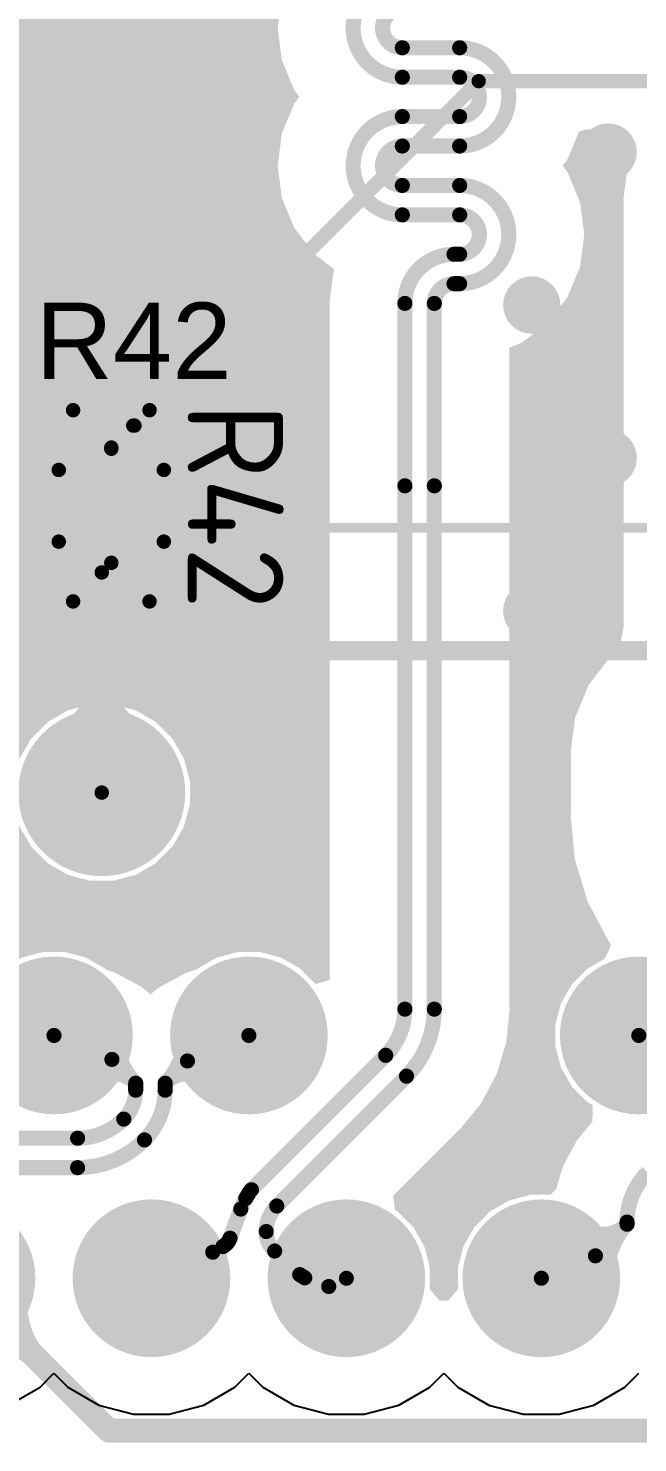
# Model space of a CAD drawing. Header units: inches. Extents: x -0.1 to 94.8, y -0.8 to 67.1.
# Drawn here: x 22.13 to 28.51, y 24.7 to 39.49 of the extents above; entities that cross this region are included whole.
import ezdxf

# ---------------------------------------------------------------- set-up
doc = ezdxf.new("R2010")
doc.units = ezdxf.units.IN
for name, color, linetype in [('Assembly Notes', 56, 'Continuous'), ('Board Layer Stack Bottom Overlay', 54, 'Continuous'), ('Board Layer Stack Bottom Solder', 6, 'Continuous'), ('Bottom Layer', 5, 'Continuous'), ('Layer 1', 76, 'Continuous'), ('Layer 2', 16, 'Continuous'), ('Mechanical 15', 56, 'Continuous'), ('Mechanical 20', 56, 'Continuous'), ('Multi-Layer', 9, 'Continuous'), ('Pad Holes', 156, 'Continuous'), ('Top Layer', 1, 'Continuous'), ('Top Overlay', 2, 'Continuous'), ('Top Paste', 8, 'Continuous'), ('Top Solder', 216, 'Continuous'), ('Via Holes', 16, 'Continuous')]:
    doc.layers.add(name, color=color, linetype=linetype)
doc.styles.add('Arial', font='', dxfattribs={"height": 0.2})
doc.styles.add('GOST type B', font='', dxfattribs={"height": 0.2})
doc.styles.get('Arial').set_extended_font_data('Arial')
doc.styles.get('GOST type B').set_extended_font_data('GOST type B')

# ---------------------------------------------------------------- blocks, each defined once
blk = doc.blocks.new('JK00136NL_B_53')
at = {"layer": 'Board Layer Stack Bottom Solder'}
h = blk.add_hatch(color=6, dxfattribs=at)
edge = h.paths.add_edge_path()
edge.add_arc((9.66, 5.1), 0.825, 0, 360)
h = blk.add_hatch(color=6, dxfattribs=at)
edge = h.paths.add_edge_path()
edge.add_arc((12.2, 4.08), 0.825, 0, 360)
h = blk.add_hatch(color=6, dxfattribs=at)
edge = h.paths.add_edge_path()
edge.add_arc((14.74, 3.58), 0.874, 0, 360)
h = blk.add_hatch(color=6, dxfattribs=at)
edge = h.paths.add_edge_path()
edge.add_arc((9.66, 3.06), 0.825, 0, 360)
h = blk.add_hatch(color=6, dxfattribs=at)
edge = h.paths.add_edge_path()
edge.add_arc((12.2, 2.04), 0.825, 0, 360)
h = blk.add_hatch(color=6, dxfattribs=at)
edge = h.paths.add_edge_path()
edge.add_arc((9.66, 1.02), 0.825, 0, 360)
h = blk.add_hatch(color=6, dxfattribs=at)
edge = h.paths.add_edge_path()
edge.add_arc((9.66, -1.02), 0.825, 0, 360)
h = blk.add_hatch(color=6, dxfattribs=at)
edge = h.paths.add_edge_path()
edge.add_arc((12.2, -2.04), 0.825, 0, 360)
at = {"layer": 'Bottom Layer'}
h = blk.add_hatch(color=5, dxfattribs=at)
edge = h.paths.add_edge_path()
edge.add_arc((12.2, 4.08), 0.723, 0, 360)
h = blk.add_hatch(color=5, dxfattribs=at)
edge = h.paths.add_edge_path()
edge.add_arc((14.74, 3.58), 0.773, 0, 360)
h = blk.add_hatch(color=5, dxfattribs=at)
edge = h.paths.add_edge_path()
edge.add_arc((9.66, 3.06), 0.723, 0, 360)
h = blk.add_hatch(color=5, dxfattribs=at)
edge = h.paths.add_edge_path()
edge.add_arc((12.2, 2.04), 0.723, 0, 360)
h = blk.add_hatch(color=5, dxfattribs=at)
edge = h.paths.add_edge_path()
edge.add_arc((9.66, 1.02), 0.723, 0, 360)
h = blk.add_hatch(color=5, dxfattribs=at)
edge = h.paths.add_edge_path()
edge.add_arc((9.66, -1.02), 0.723, 0, 360)
h = blk.add_hatch(color=5, dxfattribs=at)
edge = h.paths.add_edge_path()
edge.add_arc((12.2, -2.04), 0.723, 0, 360)
at = {"layer": 'Layer 1'}
h = blk.add_hatch(color=76, dxfattribs=at)
edge = h.paths.add_edge_path()
edge.add_arc((12.2, 4.08), 0.723, 0, 360)
h = blk.add_hatch(color=76, dxfattribs=at)
edge = h.paths.add_edge_path()
edge.add_arc((14.74, 3.58), 0.773, 0, 360)
h = blk.add_hatch(color=76, dxfattribs=at)
edge = h.paths.add_edge_path()
edge.add_arc((9.66, 3.06), 0.723, 0, 360)
h = blk.add_hatch(color=76, dxfattribs=at)
edge = h.paths.add_edge_path()
edge.add_arc((12.2, 2.04), 0.723, 0, 360)
h = blk.add_hatch(color=76, dxfattribs=at)
edge = h.paths.add_edge_path()
edge.add_arc((9.66, 1.02), 0.723, 0, 360)
h = blk.add_hatch(color=76, dxfattribs=at)
edge = h.paths.add_edge_path()
edge.add_arc((9.66, -1.02), 0.723, 0, 360)
h = blk.add_hatch(color=76, dxfattribs=at)
edge = h.paths.add_edge_path()
edge.add_arc((12.2, -2.04), 0.723, 0, 360)
at = {"layer": 'Layer 2'}
h = blk.add_hatch(color=16, dxfattribs=at)
edge = h.paths.add_edge_path()
edge.add_arc((12.2, 4.08), 0.723, 0, 360)
h = blk.add_hatch(color=16, dxfattribs=at)
edge = h.paths.add_edge_path()
edge.add_arc((14.74, 3.58), 0.773, 0, 360)
h = blk.add_hatch(color=16, dxfattribs=at)
edge = h.paths.add_edge_path()
edge.add_arc((9.66, 3.06), 0.723, 0, 360)
h = blk.add_hatch(color=16, dxfattribs=at)
edge = h.paths.add_edge_path()
edge.add_arc((12.2, 2.04), 0.723, 0, 360)
h = blk.add_hatch(color=16, dxfattribs=at)
edge = h.paths.add_edge_path()
edge.add_arc((9.66, 1.02), 0.723, 0, 360)
h = blk.add_hatch(color=16, dxfattribs=at)
edge = h.paths.add_edge_path()
edge.add_arc((9.66, -1.02), 0.723, 0, 360)
h = blk.add_hatch(color=16, dxfattribs=at)
edge = h.paths.add_edge_path()
edge.add_arc((12.2, -2.04), 0.723, 0, 360)
at = {"layer": 'Multi-Layer'}
h = blk.add_hatch(color=9, dxfattribs=at)
edge = h.paths.add_edge_path()
edge.add_arc((12.2, 4.08), 0.723, 0, 360)
h = blk.add_hatch(color=9, dxfattribs=at)
edge = h.paths.add_edge_path()
edge.add_arc((14.74, 3.58), 0.773, 0, 360)
h = blk.add_hatch(color=9, dxfattribs=at)
edge = h.paths.add_edge_path()
edge.add_arc((9.66, 3.06), 0.723, 0, 360)
h = blk.add_hatch(color=9, dxfattribs=at)
edge = h.paths.add_edge_path()
edge.add_arc((12.2, 2.04), 0.723, 0, 360)
h = blk.add_hatch(color=9, dxfattribs=at)
edge = h.paths.add_edge_path()
edge.add_arc((9.66, 1.02), 0.723, 0, 360)
h = blk.add_hatch(color=9, dxfattribs=at)
edge = h.paths.add_edge_path()
edge.add_arc((9.66, -1.02), 0.723, 0, 360)
h = blk.add_hatch(color=9, dxfattribs=at)
edge = h.paths.add_edge_path()
edge.add_arc((12.2, -2.04), 0.723, 0, 360)
at = {"layer": 'Pad Holes'}
h = blk.add_hatch(color=7, dxfattribs=at)
edge = h.paths.add_edge_path()
edge.add_arc((12.2, 4.08), 0.445, 0, 360)
h = blk.add_hatch(color=7, dxfattribs=at)
edge = h.paths.add_edge_path()
edge.add_arc((14.74, 3.58), 0.515, 0, 360)
h = blk.add_hatch(color=7, dxfattribs=at)
edge = h.paths.add_edge_path()
edge.add_arc((9.66, 3.06), 0.445, 0, 360)
h = blk.add_hatch(color=7, dxfattribs=at)
edge = h.paths.add_edge_path()
edge.add_arc((12.2, 2.04), 0.445, 0, 360)
h = blk.add_hatch(color=7, dxfattribs=at)
edge = h.paths.add_edge_path()
edge.add_arc((9.66, 1.02), 0.445, 0, 360)
h = blk.add_hatch(color=7, dxfattribs=at)
edge = h.paths.add_edge_path()
edge.add_arc((9.66, -1.02), 0.445, 0, 360)
h = blk.add_hatch(color=7, dxfattribs=at)
edge = h.paths.add_edge_path()
edge.add_arc((12.2, -2.04), 0.445, 0, 360)
at = {"layer": 'Top Layer'}
h = blk.add_hatch(color=1, dxfattribs=at)
edge = h.paths.add_edge_path()
edge.add_arc((12.2, 4.08), 0.723, 0, 360)
h = blk.add_hatch(color=1, dxfattribs=at)
edge = h.paths.add_edge_path()
edge.add_arc((14.74, 3.58), 0.773, 0, 360)
h = blk.add_hatch(color=1, dxfattribs=at)
edge = h.paths.add_edge_path()
edge.add_arc((9.66, 3.06), 0.723, 0, 360)
h = blk.add_hatch(color=1, dxfattribs=at)
edge = h.paths.add_edge_path()
edge.add_arc((12.2, 2.04), 0.723, 0, 360)
h = blk.add_hatch(color=1, dxfattribs=at)
edge = h.paths.add_edge_path()
edge.add_arc((9.66, 1.02), 0.723, 0, 360)
h = blk.add_hatch(color=1, dxfattribs=at)
edge = h.paths.add_edge_path()
edge.add_arc((9.66, -1.02), 0.723, 0, 360)
h = blk.add_hatch(color=1, dxfattribs=at)
edge = h.paths.add_edge_path()
edge.add_arc((12.2, -2.04), 0.723, 0, 360)
at = {"layer": 'Top Solder'}
h = blk.add_hatch(color=216, dxfattribs=at)
edge = h.paths.add_edge_path()
edge.add_arc((9.66, 5.1), 0.825, 0, 360)
h = blk.add_hatch(color=216, dxfattribs=at)
edge = h.paths.add_edge_path()
edge.add_arc((12.2, 4.08), 0.825, 0, 360)
h = blk.add_hatch(color=216, dxfattribs=at)
edge = h.paths.add_edge_path()
edge.add_arc((14.74, 3.58), 0.874, 0, 360)
h = blk.add_hatch(color=216, dxfattribs=at)
edge = h.paths.add_edge_path()
edge.add_arc((9.66, 3.06), 0.825, 0, 360)
h = blk.add_hatch(color=216, dxfattribs=at)
edge = h.paths.add_edge_path()
edge.add_arc((12.2, 2.04), 0.825, 0, 360)
h = blk.add_hatch(color=216, dxfattribs=at)
edge = h.paths.add_edge_path()
edge.add_arc((9.66, 1.02), 0.825, 0, 360)
h = blk.add_hatch(color=216, dxfattribs=at)
edge = h.paths.add_edge_path()
edge.add_arc((9.66, -1.02), 0.825, 0, 360)
h = blk.add_hatch(color=216, dxfattribs=at)
edge = h.paths.add_edge_path()
edge.add_arc((12.2, -2.04), 0.825, 0, 360)
at = {"layer": 'Board Layer Stack Bottom Overlay'}
blk.add_lwpolyline([(16.2, 8.395, 0.15, 0.15, 0), (16.2, -8.395, 0.15, 0.15, 0)], format="xyseb", dxfattribs=at)
at = {"layer": 'Mechanical 15'}
blk.add_lwpolyline([(16.225, 8.395, 0.2, 0.2, 0), (16.225, -8.395, 0.2, 0.2, 0)], format="xyseb", dxfattribs=at)
at = {"layer": 'Mechanical 20'}
blk.add_lwpolyline([(17.51, 10.242, 0.1, 0.1, 0), (17.51, -10.242, 0.1, 0.1, 0)], format="xyseb", dxfattribs=at)
blk = doc.blocks.new('0402R_61')
at = {"layer": 'Top Layer'}
for points in [[(-0.914, -0.305), (-0.914, 0.305), (-0.279, 0.305), (-0.279, -0.305)], [(0.279, -0.305), (0.279, 0.305), (0.914, 0.305), (0.914, -0.305)]]:
    blk.add_hatch(color=1, dxfattribs=at).paths.add_polyline_path(points)
at = {"layer": 'Top Paste'}
for points in [[(-0.914, -0.305), (-0.914, 0.305), (-0.279, 0.305), (-0.279, -0.305)], [(0.279, -0.305), (0.279, 0.305), (0.914, 0.305), (0.914, -0.305)]]:
    blk.add_hatch(color=8, dxfattribs=at).paths.add_polyline_path(points)
at = {"layer": 'Top Solder'}
for points in [[(-1.016, -0.407), (-1.016, 0.407), (-0.178, 0.407), (-0.178, -0.407)], [(0.178, -0.407), (0.178, 0.407), (1.016, 0.407), (1.016, -0.407)]]:
    blk.add_hatch(color=216, dxfattribs=at).paths.add_polyline_path(points)
at = {"layer": 'Assembly Notes'}
for points in [[(-1, -0.4, 0.15, 0.15, 0), (-1, 0.4, 0.15, 0.15, 0)], [(1, 0.4, 0.15, 0.15, 0), (-1, 0.4, 0.15, 0.15, 0)], [(1, -0.4, 0.15, 0.15, 0), (1, 0.4, 0.15, 0.15, 0)], [(1, -0.4, 0.15, 0.15, 0), (-1, -0.4, 0.15, 0.15, 0)]]:
    blk.add_lwpolyline(points, format="xyseb", dxfattribs=at)
for points in [[(-1.038, 0.4, 0.075, 0.075, 1), (-0.962, 0.4, 0.075, 0.075, 1)], [(-1.038, 0.4, 0.075, 0.075, 1), (-0.962, 0.4, 0.075, 0.075, 1)], [(0.962, 0.4, 0.075, 0.075, 1), (1.038, 0.4, 0.075, 0.075, 1)], [(0.962, 0.4, 0.075, 0.075, 1), (1.038, 0.4, 0.075, 0.075, 1)], [(-1.038, -0.4, 0.075, 0.075, 1), (-0.962, -0.4, 0.075, 0.075, 1)], [(-1.038, -0.4, 0.075, 0.075, 1), (-0.962, -0.4, 0.075, 0.075, 1)], [(0.962, -0.4, 0.075, 0.075, 1), (1.038, -0.4, 0.075, 0.075, 1)], [(0.962, -0.4, 0.075, 0.075, 1), (1.038, -0.4, 0.075, 0.075, 1)]]:
    blk.add_lwpolyline(points, format="xyseb", close=True, dxfattribs=at)
at = {"layer": 'Top Overlay'}
for points in [[(0.375, 0.55, 0.15, 0.15, 0), (-0.375, 0.55, 0.15, 0.15, 0)], [(0.375, -0.55, 0.15, 0.15, 0), (-0.375, -0.55, 0.15, 0.15, 0)]]:
    blk.add_lwpolyline(points, format="xyseb", dxfattribs=at)
for points in [[(-0.413, 0.55, 0.075, 0.075, 1), (-0.337, 0.55, 0.075, 0.075, 1)], [(0.337, 0.55, 0.075, 0.075, 1), (0.413, 0.55, 0.075, 0.075, 1)], [(-0.413, -0.55, 0.075, 0.075, 1), (-0.337, -0.55, 0.075, 0.075, 1)], [(0.337, -0.55, 0.075, 0.075, 1), (0.413, -0.55, 0.075, 0.075, 1)]]:
    blk.add_lwpolyline(points, format="xyseb", close=True, dxfattribs=at)
at = {"layer": 'Assembly Notes', "style": 'GOST type B'}
blk.add_text('R42', height=1, dxfattribs=at).set_placement((-1.075, 0.8))

msp = doc.modelspace()

# ---------------------------------------------------------------- hatches: boundary and pattern name
at = {"layer": 'Bottom Layer'}
h = msp.add_hatch(color=5, dxfattribs=at)
h.paths.add_polyline_path([(25.312, 44.319), (25.282, 43.933), (25.286, 43.933), (25.286, 42.377), (25.282, 42.377), (25.326, 42.039), (25.334, 42.021), (25.123, 41.859), (24.916, 41.589), (24.785, 41.275), (24.741, 40.937), (24.785, 40.599), (24.916, 40.285), (24.968, 40.217), (24.916, 40.149), (24.785, 39.835), (24.741, 39.497), (24.785, 39.159), (24.916, 38.845), (24.968, 38.777), (24.916, 38.709), (24.785, 38.395), (24.741, 38.057), (24.785, 37.719), (24.916, 37.405), (25.123, 37.135), (25.334, 36.973), (25.326, 36.955), (25.282, 36.617), (25.286, 36.617), (25.286, 34.709), (25.286, 29.54), (25.147, 29.499), (25.136, 29.498), (24.976, 29.659), (24.777, 29.774), (24.555, 29.833), (24.325, 29.833), (24.103, 29.774), (23.904, 29.659), (23.895, 29.65), (23.79, 29.618), (23.497, 29.461), (23.41, 29.39), (23.313, 29.47), (23.029, 29.622), (22.948, 29.646), (22.936, 29.659), (22.737, 29.774), (22.515, 29.833), (22.285, 29.833), (22.063, 29.774), (21.864, 29.659), (21.701, 29.496), (21.586, 29.297), (21.527, 29.075), (21.527, 28.845), (21.542, 28.79), (21.452, 28.673), (21.308, 28.673), (21.218, 28.79), (21.233, 28.845), (21.233, 29.075), (21.174, 29.297), (21.059, 29.496), (20.896, 29.659), (20.697, 29.774), (20.475, 29.833), (20.245, 29.833), (20.023, 29.774), (19.866, 29.683), (19.716, 29.745), (19.716, 30.636), (19.866, 30.72), (20.004, 30.64), (20.239, 30.578), (20.481, 30.578), (20.716, 30.64), (20.766, 30.669), (20.632, 30.804), (21.056, 31.228), (21.191, 31.094), (21.22, 31.144), (21.282, 31.379), (21.282, 31.621), (21.22, 31.856), (21.191, 31.906), (21.056, 31.772), (20.632, 32.196), (20.766, 32.331), (20.716, 32.36), (20.481, 32.423), (20.239, 32.423), (20.004, 32.36), (19.866, 32.28), (19.716, 32.364), (19.716, 38.208), (19.714, 38.219), (19.747, 38.551), (19.847, 38.88), (20.009, 39.184), (20.135, 39.337), (20.23, 39.448), (20.333, 39.552), (20.492, 39.71), (20.657, 39.689), (20.914, 39.723), (21.154, 39.822), (21.36, 39.98), (21.36, 39.98), (21.36, 39.98), (21.518, 40.185), (21.582, 40.34), (21.737, 40.404), (21.943, 40.562), (21.943, 40.562), (21.943, 40.562), (22.1, 40.768), (22.165, 40.923), (22.319, 40.987), (22.525, 41.145), (22.525, 41.145), (22.525, 41.145), (22.683, 41.351), (22.782, 41.59), (22.816, 41.847), (22.794, 42.013), (25.167, 44.386)])
h.paths.add_polyline_path([(23.021, 32.423), (22.779, 32.423), (22.544, 32.36), (22.334, 32.238), (22.162, 32.066), (22.04, 31.856), (21.977, 31.621), (21.977, 31.379), (22.04, 31.144), (22.162, 30.934), (22.334, 30.762), (22.544, 30.64), (22.779, 30.578), (23.021, 30.578), (23.256, 30.64), (23.466, 30.762), (23.638, 30.934), (23.76, 31.144), (23.822, 31.379), (23.822, 31.621), (23.76, 31.856), (23.638, 32.066), (23.466, 32.238), (23.256, 32.36)], flags=0)
h = msp.add_hatch(color=5, dxfattribs=at)
edge = h.paths.add_edge_path()
edge.add_arc((23.4, 38.2), 0.3, 0, 360)
h = msp.add_hatch(color=5, dxfattribs=at)
edge = h.paths.add_edge_path()
edge.add_arc((28.2, 38.2), 0.3, 0, 360)
for points in [[(28.056, 38.437), (28.231, 38.21), (28.417, 38.067), (28.401, 38.03), (28.357, 37.692), (28.361, 37.692), (28.361, 37.06), (28.361, 33.246), (28.362, 33.237), (28.329, 33.066), (28.307, 33.034), (28.221, 32.919), (28.221, 32.919), (27.996, 32.626), (27.854, 32.285), (27.806, 31.918), (27.811, 31.918), (27.811, 31.26), (27.807, 31.26), (27.852, 30.798), (27.987, 30.355), (28.205, 29.946), (28.229, 29.916), (28.207, 29.849), (28.162, 29.762), (27.984, 29.659), (27.821, 29.496), (27.706, 29.297), (27.647, 29.075), (27.647, 28.845), (27.706, 28.623), (27.821, 28.424), (27.984, 28.261), (28.037, 28.231), (28.035, 28.059), (27.867, 27.853), (27.726, 27.59), (27.655, 27.354), (27.594, 27.293), (27.385, 27.293), (27.163, 27.234), (26.964, 27.119), (26.801, 26.956), (26.686, 26.757), (26.627, 26.535), (26.627, 26.305), (26.524, 26.185), (26.436, 26.185), (26.342, 26.295), (26.333, 26.31), (26.333, 26.535), (26.274, 26.757), (26.159, 26.956), (25.996, 27.119), (25.969, 27.134), (25.95, 27.283), (26.645, 27.979), (26.647, 27.977), (26.647, 27.978), (26.682, 28.021), (26.739, 28.09), (26.739, 28.09), (26.868, 28.247), (27.032, 28.554), (27.133, 28.888), (27.168, 29.235), (27.166, 29.235), (27.166, 34.709), (27.166, 36.153), (27.298, 36.208), (27.568, 36.415), (27.775, 36.685), (27.905, 36.999), (27.95, 37.337), (27.905, 37.675), (27.775, 37.989), (27.723, 38.057), (27.775, 38.125), (27.894, 38.413), (27.911, 38.422), (27.981, 38.438)], [(23.507, 28.516), (23.542, 28.553), (23.573, 28.594), (23.602, 28.638), (23.627, 28.685), (23.65, 28.735), (23.67, 28.788), (23.687, 28.844), (23.701, 28.904), (23.712, 28.967), (23.721, 29.033), (24, 28.386), (23.955, 28.418), (23.912, 28.443), (23.871, 28.461), (23.831, 28.472), (23.792, 28.477), (23.754, 28.476), (23.718, 28.468), (23.684, 28.453), (23.651, 28.432), (23.619, 28.404)], [(23.199, 28.404), (23.169, 28.431), (23.138, 28.451), (23.105, 28.466), (23.072, 28.474), (23.037, 28.476), (23.002, 28.472), (22.965, 28.462), (22.928, 28.445), (22.889, 28.423), (22.85, 28.394), (23.122, 28.988), (23.126, 28.93), (23.134, 28.874), (23.144, 28.821), (23.158, 28.771), (23.175, 28.722), (23.196, 28.676), (23.22, 28.633), (23.247, 28.591), (23.277, 28.552), (23.311, 28.516)], [(28.453, 26.929), (28.419, 26.892), (28.388, 26.849), (28.359, 26.801), (28.332, 26.748), (28.307, 26.689), (28.284, 26.625), (28.264, 26.556), (28.229, 26.401), (28.215, 26.315), (27.857, 27.049), (27.918, 27.017), (27.977, 26.992), (28.032, 26.973), (28.085, 26.962), (28.135, 26.958), (28.182, 26.96), (28.226, 26.97), (28.267, 26.987), (28.306, 27.01), (28.341, 27.041)], [(24.205, 26.682), (24.188, 26.672), (24.158, 26.653), (24.147, 26.644), (24.137, 26.636), (24.13, 26.628), (24.124, 26.621), (24.121, 26.614), (24.119, 26.607), (24.12, 26.601), (24.033, 26.803), (24.037, 26.799), (24.042, 26.796), (24.049, 26.794), (24.056, 26.793), (24.065, 26.794), (24.076, 26.797), (24.087, 26.8), (24.1, 26.806), (24.114, 26.812), (24.129, 26.82)], [(24.764, 26.762), (24.811, 26.739), (24.748, 26.546), (24.748, 26.549), (24.745, 26.554), (24.741, 26.56), (24.734, 26.568), (24.716, 26.588), (24.655, 26.647)]]:
    msp.add_hatch(color=5, dxfattribs=at).paths.add_polyline_path(points)
h = msp.add_hatch(color=5, dxfattribs=at)
edge = h.paths.add_edge_path()
edge.add_arc((22.6, 36.6), 0.3, 0, 360)
h = msp.add_hatch(color=5, dxfattribs=at)
edge = h.paths.add_edge_path()
edge.add_arc((27.4, 36.6), 0.3, 0, 360)
h = msp.add_hatch(color=5, dxfattribs=at)
edge = h.paths.add_edge_path()
edge.add_arc((28.2, 35), 0.3, 0, 360)
h = msp.add_hatch(color=5, dxfattribs=at)
edge = h.paths.add_edge_path()
edge.add_arc((24.2, 33.4), 0.3, 0, 360)
h = msp.add_hatch(color=5, dxfattribs=at)
edge = h.paths.add_edge_path()
edge.add_arc((27.4, 33.4), 0.3, 0, 360)
at = {"layer": 'Layer 1'}
h = msp.add_hatch(color=76, dxfattribs=at)
edge = h.paths.add_edge_path()
edge.add_arc((23.4, 38.2), 0.3, 0, 360)
h = msp.add_hatch(color=76, dxfattribs=at)
edge = h.paths.add_edge_path()
edge.add_arc((28.2, 38.2), 0.3, 0, 360)
h = msp.add_hatch(color=76, dxfattribs=at)
edge = h.paths.add_edge_path()
edge.add_arc((22.6, 36.6), 0.3, 0, 360)
h = msp.add_hatch(color=76, dxfattribs=at)
edge = h.paths.add_edge_path()
edge.add_arc((27.4, 36.6), 0.3, 0, 360)
h = msp.add_hatch(color=76, dxfattribs=at)
edge = h.paths.add_edge_path()
edge.add_arc((28.2, 35), 0.3, 0, 360)
h = msp.add_hatch(color=76, dxfattribs=at)
edge = h.paths.add_edge_path()
edge.add_arc((24.2, 33.4), 0.3, 0, 360)
h = msp.add_hatch(color=76, dxfattribs=at)
edge = h.paths.add_edge_path()
edge.add_arc((27.4, 33.4), 0.3, 0, 360)
at = {"layer": 'Layer 2'}
h = msp.add_hatch(color=16, dxfattribs=at)
edge = h.paths.add_edge_path()
edge.add_arc((23.4, 38.2), 0.3, 0, 360)
h = msp.add_hatch(color=16, dxfattribs=at)
edge = h.paths.add_edge_path()
edge.add_arc((28.2, 38.2), 0.3, 0, 360)
h = msp.add_hatch(color=16, dxfattribs=at)
edge = h.paths.add_edge_path()
edge.add_arc((22.6, 36.6), 0.3, 0, 360)
h = msp.add_hatch(color=16, dxfattribs=at)
edge = h.paths.add_edge_path()
edge.add_arc((27.4, 36.6), 0.3, 0, 360)
h = msp.add_hatch(color=16, dxfattribs=at)
edge = h.paths.add_edge_path()
edge.add_arc((28.2, 35), 0.3, 0, 360)
h = msp.add_hatch(color=16, dxfattribs=at)
edge = h.paths.add_edge_path()
edge.add_arc((24.2, 33.4), 0.3, 0, 360)
h = msp.add_hatch(color=16, dxfattribs=at)
edge = h.paths.add_edge_path()
edge.add_arc((27.4, 33.4), 0.3, 0, 360)
msp.add_hatch(color=16, dxfattribs=at).paths.add_polyline_path([(22.102, 25.521), (22.062, 25.556), (22.015, 25.586), (21.962, 25.613), (21.901, 25.636), (21.833, 25.656), (21.758, 25.671), (21.676, 25.683), (21.587, 25.692), (21.387, 25.697), (22.103, 26.413), (22.104, 26.31), (22.117, 26.124), (22.129, 26.042), (22.144, 25.967), (22.164, 25.899), (22.187, 25.838), (22.214, 25.785), (22.244, 25.738), (22.279, 25.698)])
at = {"layer": 'Top Layer'}
h = msp.add_hatch(color=1, dxfattribs=at)
edge = h.paths.add_edge_path()
edge.add_arc((23.4, 38.2), 0.3, 0, 360)
h = msp.add_hatch(color=1, dxfattribs=at)
edge = h.paths.add_edge_path()
edge.add_arc((28.2, 38.2), 0.3, 0, 360)
h = msp.add_hatch(color=1, dxfattribs=at)
edge = h.paths.add_edge_path()
edge.add_arc((22.6, 36.6), 0.3, 0, 360)
h = msp.add_hatch(color=1, dxfattribs=at)
edge = h.paths.add_edge_path()
edge.add_arc((27.4, 36.6), 0.3, 0, 360)
for points in [[(23.408, 35.399), (23.388, 35.378), (23.37, 35.357), (23.354, 35.335), (23.34, 35.314), (23.328, 35.293), (23.318, 35.272), (23.31, 35.25), (23.304, 35.229), (23.301, 35.208), (23.299, 35.187), (23.102, 35.408), (23.124, 35.41), (23.145, 35.414), (23.166, 35.42), (23.187, 35.427), (23.208, 35.437), (23.23, 35.449), (23.251, 35.463), (23.272, 35.479), (23.293, 35.497), (23.314, 35.518)], [(22.825, 33.439), (22.75, 33.589), (23.05, 33.589), (22.975, 33.439)], [(22.975, 32.732), (22.98, 32.685), (22.994, 32.633), (23.017, 32.577), (23.05, 32.516), (23.091, 32.45), (23.143, 32.38), (23.273, 32.225), (23.352, 32.141), (23.441, 32.052), (22.359, 32.052), (22.448, 32.141), (22.657, 32.38), (22.709, 32.45), (22.75, 32.516), (22.783, 32.577), (22.806, 32.633), (22.82, 32.685), (22.825, 32.732)]]:
    msp.add_hatch(color=1, dxfattribs=at).paths.add_polyline_path(points)
h = msp.add_hatch(color=1, dxfattribs=at)
edge = h.paths.add_edge_path()
edge.add_arc((28.2, 35), 0.3, 0, 360)
h = msp.add_hatch(color=1, dxfattribs=at)
edge = h.paths.add_edge_path()
edge.add_arc((24.2, 33.4), 0.3, 0, 360)
h = msp.add_hatch(color=1, dxfattribs=at)
edge = h.paths.add_edge_path()
edge.add_arc((27.4, 33.4), 0.3, 0, 360)
at = {"layer": 'Via Holes'}
h = msp.add_hatch(color=7, dxfattribs=at)
edge = h.paths.add_edge_path()
edge.add_arc((23.4, 38.2), 0.15, 0, 360)
h = msp.add_hatch(color=7, dxfattribs=at)
edge = h.paths.add_edge_path()
edge.add_arc((28.2, 38.2), 0.15, 0, 360)
h = msp.add_hatch(color=7, dxfattribs=at)
edge = h.paths.add_edge_path()
edge.add_arc((22.6, 36.6), 0.15, 0, 360)
h = msp.add_hatch(color=7, dxfattribs=at)
edge = h.paths.add_edge_path()
edge.add_arc((27.4, 36.6), 0.15, 0, 360)
h = msp.add_hatch(color=7, dxfattribs=at)
edge = h.paths.add_edge_path()
edge.add_arc((28.2, 35), 0.15, 0, 360)
h = msp.add_hatch(color=7, dxfattribs=at)
edge = h.paths.add_edge_path()
edge.add_arc((24.2, 33.4), 0.15, 0, 360)
h = msp.add_hatch(color=7, dxfattribs=at)
edge = h.paths.add_edge_path()
edge.add_arc((27.4, 33.4), 0.15, 0, 360)

# ---------------------------------------------------------------- linework, layer by layer
at = {"layer": 'Bottom Layer'}
for p, q in [((22.254, 25.281), (22.4, 25.428)), ((22.4, 25.428), (22.546, 25.281)), ((24.294, 25.281), (24.44, 25.428)), ((24.44, 25.428), (24.586, 25.281)), ((26.334, 25.281), (26.48, 25.428)), ((26.48, 25.428), (26.626, 25.281)), ((28.374, 25.281), (28.52, 25.428)), ((21.929, 25.094), (22.254, 25.281)), ((22.546, 25.281), (22.871, 25.094)), ((23.969, 25.094), (24.294, 25.281)), ((24.586, 25.281), (24.911, 25.094)), ((26.009, 25.094), (26.334, 25.281)), ((26.626, 25.281), (26.951, 25.094)), ((28.049, 25.094), (28.374, 25.281)), ((22.871, 25.094), (23.233, 24.997)), ((23.607, 24.997), (23.969, 25.094)), ((24.911, 25.094), (25.273, 24.997)), ((25.647, 24.997), (26.009, 25.094)), ((26.951, 25.094), (27.313, 24.997)), ((27.687, 24.997), (28.049, 25.094)), ((23.233, 24.997), (23.607, 24.997)), ((25.273, 24.997), (25.647, 24.997)), ((27.313, 24.997), (27.687, 24.997))]:
    msp.add_line(p, q, dxfattribs=at)
for points in [[(26.045, 38.983, 0.158, 0.158, -1), (26.045, 40.011, 0.158, 0.158, 0)], [(26.045, 39.291, 0.158, 0.158, -1), (26.045, 39.703, 0.158, 0.158, 0)], [(26.045, 39.291, 0.158, 0.158, 0), (26.646, 39.291, 0.158, 0.158, 0)], [(26.646, 39.291, 0.158, 0.158, -1), (26.646, 38.263, 0.158, 0.158, 0)], [(26.045, 38.983, 0.158, 0.158, 0), (26.646, 38.983, 0.158, 0.158, 0)], [(26.646, 38.983, 0.158, 0.158, -1), (26.646, 38.571, 0.158, 0.158, 0)], [(26.045, 37.543, 0.158, 0.158, -1), (26.045, 38.571, 0.158, 0.158, 0)], [(26.045, 38.571, 0.158, 0.158, 0), (26.646, 38.571, 0.158, 0.158, 0)], [(26.045, 37.851, 0.158, 0.158, -1), (26.045, 38.263, 0.158, 0.158, 0)], [(26.045, 38.263, 0.158, 0.158, 0), (26.646, 38.263, 0.158, 0.158, 0)], [(26.045, 37.851, 0.158, 0.158, 0), (26.646, 37.851, 0.158, 0.158, 0)], [(26.646, 37.851, 0.158, 0.158, -1), (26.646, 36.823, 0.158, 0.158, 0)], [(26.045, 37.543, 0.158, 0.158, 0), (26.646, 37.543, 0.158, 0.158, 0)], [(26.646, 37.543, 0.158, 0.158, -1), (26.646, 37.131, 0.158, 0.158, 0)], [(26.072, 36.617, 0.158, 0.158, -0.414214), (26.586, 37.131, 0.158, 0.158, 0)], [(26.586, 37.131, 0.158, 0.158, 0), (26.646, 37.131, 0.158, 0.158, 0)], [(26.38, 36.617, 0.158, 0.158, -0.414214), (26.586, 36.823, 0.158, 0.158, 0)], [(26.586, 36.823, 0.158, 0.158, 0), (26.646, 36.823, 0.158, 0.158, 0)], [(26.072, 34.709, 0.158, 0.158, 0), (26.072, 36.617, 0.158, 0.158, 0)], [(26.38, 34.709, 0.158, 0.158, 0), (26.38, 36.617, 0.158, 0.158, 0)], [(26.072, 29.235, 0.158, 0.158, 0), (26.072, 34.709, 0.158, 0.158, 0)], [(26.38, 29.235, 0.158, 0.158, 0), (26.38, 34.709, 0.158, 0.158, 0)], [(26.072, 29.235, 0.158, 0.158, -0.198912), (25.872, 28.752, 0.158, 0.158, 0)], [(26.38, 29.235, 0.158, 0.158, -0.198853), (26.09, 28.534, 0.158, 0.158, 0)], [(28.52, 28.96, 0.158, 0.158, 0), (29.433, 29.338, 0.158, 0.158, 0)], [(22.4, 28.96, 0.158, 0.158, -0.198912), (23.006, 28.709, 0.158, 0.158, 0)], [(23.796, 28.693, 0.158, 0.158, -0.198912), (24.44, 28.96, 0.158, 0.158, 0)], [(23.006, 28.709, 0.158, 0.158, 0), (23.255, 28.46, 0.158, 0.158, 0)], [(23.563, 28.46, 0.158, 0.158, 0), (23.796, 28.693, 0.158, 0.158, 0)], [(24.466, 27.346, 0.158, 0.158, 0), (25.872, 28.752, 0.158, 0.158, 0)], [(24.732, 27.176, 0.158, 0.158, 0), (26.09, 28.534, 0.158, 0.158, 0)], [(26.09, 28.534, 0.158, 0.158, 0), (26.09, 28.534, 0.158, 0.158, 0)], [(26.09, 28.534, 0.158, 0.158, -0.000057), (26.09, 28.534, 0.158, 0.158, 0)], [(23.255, 28.387, 0.158, 0.158, -0.198912), (23.13, 28.085, 0.158, 0.158, 0)], [(23.255, 28.387, 0.158, 0.158, 0), (23.255, 28.46, 0.158, 0.158, 0)], [(23.563, 28.387, 0.158, 0.158, -0.198912), (23.348, 27.867, 0.158, 0.158, 0)], [(23.563, 28.387, 0.158, 0.158, 0), (23.563, 28.46, 0.158, 0.158, 0)], [(23.13, 28.085, 0.158, 0.158, -0.198912), (22.647, 27.885, 0.158, 0.158, 0)], [(19.707, 27.885, 0.158, 0.158, 0), (22.647, 27.885, 0.158, 0.158, 0)], [(23.348, 27.867, 0.158, 0.158, -0.198912), (22.647, 27.577, 0.158, 0.158, 0)], [(19.707, 27.577, 0.158, 0.158, 0), (22.647, 27.577, 0.158, 0.158, 0)], [(28.397, 27.008, 0.158, 0.158, -0.198912), (28.612, 27.528, 0.158, 0.158, 0)], [(24.407, 27.256, 0.158, 0.158, 0), (24.442, 27.314, 0.158, 0.158, 0)], [(24.442, 27.314, 0.158, 0.158, -0.064506), (24.466, 27.346, 0.158, 0.158, 0)], [(24.243, 26.839, 0.158, 0.158, 0), (24.355, 27.144, 0.158, 0.158, 0)], [(24.355, 27.144, 0.158, 0.158, -0.045106), (24.407, 27.256, 0.158, 0.158, 0)], [(24.621, 26.909, 0.158, 0.158, -0.198913), (24.732, 27.176, 0.158, 0.158, 0)], [(28.397, 26.985, 0.158, 0.158, 0), (28.397, 27.008, 0.158, 0.158, 0)], [(24.709, 26.705, 0.158, 0.158, -0.206867), (24.621, 26.909, 0.158, 0.158, 0)], [(28.067, 26.655, 0.158, 0.158, 0), (28.397, 26.985, 0.158, 0.158, 0)], [(24.062, 26.693, 0.158, 0.158, 0), (24.167, 26.751, 0.158, 0.158, 0)], [(24.203, 26.778, 0.158, 0.158, -0.071441), (24.167, 26.751, 0.158, 0.158, 0)], [(24.203, 26.778, 0.158, 0.158, 0), (24.207, 26.782, 0.158, 0.158, 0)], [(24.243, 26.839, 0.158, 0.158, -0.10751), (24.207, 26.782, 0.158, 0.158, 0)], [(24.709, 26.705, 0.158, 0.158, 0), (24.971, 26.458, 0.158, 0.158, 0)], [(28.067, 26.655, 0.158, 0.158, -0.198912), (27.5, 26.42, 0.158, 0.158, 0)], [(24.971, 26.458, 0.158, 0.158, 0), (25.025, 26.425, 0.158, 0.158, 0)], [(25.025, 26.425, 0.158, 0.158, 0), (25.276, 26.334, 0.158, 0.158, 0)], [(25.276, 26.334, 0.158, 0.158, 0), (25.46, 26.42, 0.158, 0.158, 0)]]:
    msp.add_lwpolyline(points, format="xyseb", dxfattribs=at)
for points in [[(26.006, 39.291, 0.079, 0.079, 1), (26.085, 39.291, 0.079, 0.079, 1)], [(26.006, 39.291, 0.079, 0.079, 1), (26.085, 39.291, 0.079, 0.079, 1)], [(26.606, 39.291, 0.079, 0.079, 1), (26.685, 39.291, 0.079, 0.079, 1)], [(26.606, 39.291, 0.079, 0.079, 1), (26.685, 39.291, 0.079, 0.079, 1)], [(26.006, 38.983, 0.079, 0.079, 1), (26.085, 38.983, 0.079, 0.079, 1)], [(26.006, 38.983, 0.079, 0.079, 1), (26.085, 38.983, 0.079, 0.079, 1)], [(26.606, 38.983, 0.079, 0.079, 1), (26.685, 38.983, 0.079, 0.079, 1)], [(26.606, 38.983, 0.079, 0.079, 1), (26.685, 38.983, 0.079, 0.079, 1)], [(26.006, 38.571, 0.079, 0.079, 1), (26.085, 38.571, 0.079, 0.079, 1)], [(26.006, 38.571, 0.079, 0.079, 1), (26.085, 38.571, 0.079, 0.079, 1)], [(26.606, 38.571, 0.079, 0.079, 1), (26.685, 38.571, 0.079, 0.079, 1)], [(26.606, 38.571, 0.079, 0.079, 1), (26.685, 38.571, 0.079, 0.079, 1)], [(26.006, 38.263, 0.079, 0.079, 1), (26.085, 38.263, 0.079, 0.079, 1)], [(26.006, 38.263, 0.079, 0.079, 1), (26.085, 38.263, 0.079, 0.079, 1)], [(26.606, 38.263, 0.079, 0.079, 1), (26.685, 38.263, 0.079, 0.079, 1)], [(26.606, 38.263, 0.079, 0.079, 1), (26.685, 38.263, 0.079, 0.079, 1)], [(26.006, 37.851, 0.079, 0.079, 1), (26.085, 37.851, 0.079, 0.079, 1)], [(26.006, 37.851, 0.079, 0.079, 1), (26.085, 37.851, 0.079, 0.079, 1)], [(26.606, 37.851, 0.079, 0.079, 1), (26.685, 37.851, 0.079, 0.079, 1)], [(26.606, 37.851, 0.079, 0.079, 1), (26.685, 37.851, 0.079, 0.079, 1)], [(26.006, 37.543, 0.079, 0.079, 1), (26.085, 37.543, 0.079, 0.079, 1)], [(26.006, 37.543, 0.079, 0.079, 1), (26.085, 37.543, 0.079, 0.079, 1)], [(26.606, 37.543, 0.079, 0.079, 1), (26.685, 37.543, 0.079, 0.079, 1)], [(26.606, 37.543, 0.079, 0.079, 1), (26.685, 37.543, 0.079, 0.079, 1)], [(26.547, 37.131, 0.079, 0.079, 1), (26.626, 37.131, 0.079, 0.079, 1)], [(26.547, 37.131, 0.079, 0.079, 1), (26.626, 37.131, 0.079, 0.079, 1)], [(26.606, 37.131, 0.079, 0.079, 1), (26.685, 37.131, 0.079, 0.079, 1)], [(26.606, 37.131, 0.079, 0.079, 1), (26.685, 37.131, 0.079, 0.079, 1)], [(26.547, 36.823, 0.079, 0.079, 1), (26.626, 36.823, 0.079, 0.079, 1)], [(26.547, 36.823, 0.079, 0.079, 1), (26.626, 36.823, 0.079, 0.079, 1)], [(26.606, 36.823, 0.079, 0.079, 1), (26.685, 36.823, 0.079, 0.079, 1)], [(26.606, 36.823, 0.079, 0.079, 1), (26.685, 36.823, 0.079, 0.079, 1)], [(26.033, 36.617, 0.079, 0.079, 1), (26.112, 36.617, 0.079, 0.079, 1)], [(26.033, 36.617, 0.079, 0.079, 1), (26.112, 36.617, 0.079, 0.079, 1)], [(26.341, 36.617, 0.079, 0.079, 1), (26.42, 36.617, 0.079, 0.079, 1)], [(26.341, 36.617, 0.079, 0.079, 1), (26.42, 36.617, 0.079, 0.079, 1)], [(26.033, 34.709, 0.079, 0.079, 1), (26.112, 34.709, 0.079, 0.079, 1)], [(26.033, 34.709, 0.079, 0.079, 1), (26.112, 34.709, 0.079, 0.079, 1)], [(26.341, 34.709, 0.079, 0.079, 1), (26.42, 34.709, 0.079, 0.079, 1)], [(26.341, 34.709, 0.079, 0.079, 1), (26.42, 34.709, 0.079, 0.079, 1)], [(26.033, 29.235, 0.079, 0.079, 1), (26.112, 29.235, 0.079, 0.079, 1)], [(26.033, 29.235, 0.079, 0.079, 1), (26.112, 29.235, 0.079, 0.079, 1)], [(26.341, 29.235, 0.079, 0.079, 1), (26.42, 29.235, 0.079, 0.079, 1)], [(26.341, 29.235, 0.079, 0.079, 1), (26.42, 29.235, 0.079, 0.079, 1)], [(22.361, 28.96, 0.079, 0.079, 1), (22.44, 28.96, 0.079, 0.079, 1)], [(24.4, 28.96, 0.079, 0.079, 1), (24.479, 28.96, 0.079, 0.079, 1)], [(28.481, 28.96, 0.079, 0.079, 1), (28.56, 28.96, 0.079, 0.079, 1)], [(22.967, 28.709, 0.079, 0.079, 1), (23.046, 28.709, 0.079, 0.079, 1)], [(22.967, 28.709, 0.079, 0.079, 1), (23.046, 28.709, 0.079, 0.079, 1)], [(23.757, 28.693, 0.079, 0.079, 1), (23.836, 28.693, 0.079, 0.079, 1)], [(23.757, 28.693, 0.079, 0.079, 1), (23.836, 28.693, 0.079, 0.079, 1)], [(25.832, 28.752, 0.079, 0.079, 1), (25.911, 28.752, 0.079, 0.079, 1)], [(25.832, 28.752, 0.079, 0.079, 1), (25.911, 28.752, 0.079, 0.079, 1)], [(26.05, 28.534, 0.079, 0.079, 1), (26.129, 28.534, 0.079, 0.079, 1)], [(26.05, 28.534, 0.079, 0.079, 1), (26.129, 28.534, 0.079, 0.079, 1)], [(26.05, 28.534, 0.079, 0.079, 1), (26.129, 28.534, 0.079, 0.079, 1)], [(26.05, 28.534, 0.079, 0.079, 1), (26.129, 28.534, 0.079, 0.079, 1)], [(26.05, 28.534, 0.079, 0.079, 1), (26.129, 28.534, 0.079, 0.079, 1)], [(26.05, 28.534, 0.079, 0.079, 1), (26.129, 28.534, 0.079, 0.079, 1)], [(23.216, 28.46, 0.079, 0.079, 1), (23.295, 28.46, 0.079, 0.079, 1)], [(23.216, 28.46, 0.079, 0.079, 1), (23.295, 28.46, 0.079, 0.079, 1)], [(23.216, 28.387, 0.079, 0.079, 1), (23.295, 28.387, 0.079, 0.079, 1)], [(23.216, 28.387, 0.079, 0.079, 1), (23.295, 28.387, 0.079, 0.079, 1)], [(23.524, 28.46, 0.079, 0.079, 1), (23.603, 28.46, 0.079, 0.079, 1)], [(23.524, 28.46, 0.079, 0.079, 1), (23.603, 28.46, 0.079, 0.079, 1)], [(23.524, 28.387, 0.079, 0.079, 1), (23.603, 28.387, 0.079, 0.079, 1)], [(23.524, 28.387, 0.079, 0.079, 1), (23.603, 28.387, 0.079, 0.079, 1)], [(23.091, 28.085, 0.079, 0.079, 1), (23.17, 28.085, 0.079, 0.079, 1)], [(23.091, 28.085, 0.079, 0.079, 1), (23.17, 28.085, 0.079, 0.079, 1)], [(22.608, 27.885, 0.079, 0.079, 1), (22.687, 27.885, 0.079, 0.079, 1)], [(22.608, 27.885, 0.079, 0.079, 1), (22.687, 27.885, 0.079, 0.079, 1)], [(23.308, 27.867, 0.079, 0.079, 1), (23.387, 27.867, 0.079, 0.079, 1)], [(23.308, 27.867, 0.079, 0.079, 1), (23.387, 27.867, 0.079, 0.079, 1)], [(22.608, 27.577, 0.079, 0.079, 1), (22.687, 27.577, 0.079, 0.079, 1)], [(22.608, 27.577, 0.079, 0.079, 1), (22.687, 27.577, 0.079, 0.079, 1)], [(24.402, 27.314, 0.079, 0.079, 1), (24.481, 27.314, 0.079, 0.079, 1)], [(24.402, 27.314, 0.079, 0.079, 1), (24.481, 27.314, 0.079, 0.079, 1)], [(24.427, 27.346, 0.079, 0.079, 1), (24.506, 27.346, 0.079, 0.079, 1)], [(24.427, 27.346, 0.079, 0.079, 1), (24.506, 27.346, 0.079, 0.079, 1)], [(24.315, 27.144, 0.079, 0.079, 1), (24.394, 27.144, 0.079, 0.079, 1)], [(24.315, 27.144, 0.079, 0.079, 1), (24.394, 27.144, 0.079, 0.079, 1)], [(24.368, 27.256, 0.079, 0.079, 1), (24.447, 27.256, 0.079, 0.079, 1)], [(24.368, 27.256, 0.079, 0.079, 1), (24.447, 27.256, 0.079, 0.079, 1)], [(24.692, 27.176, 0.079, 0.079, 1), (24.771, 27.176, 0.079, 0.079, 1)], [(24.692, 27.176, 0.079, 0.079, 1), (24.771, 27.176, 0.079, 0.079, 1)], [(28.358, 27.008, 0.079, 0.079, 1), (28.437, 27.008, 0.079, 0.079, 1)], [(28.358, 27.008, 0.079, 0.079, 1), (28.437, 27.008, 0.079, 0.079, 1)], [(24.582, 26.909, 0.079, 0.079, 1), (24.661, 26.909, 0.079, 0.079, 1)], [(24.582, 26.909, 0.079, 0.079, 1), (24.661, 26.909, 0.079, 0.079, 1)], [(28.358, 26.985, 0.079, 0.079, 1), (28.437, 26.985, 0.079, 0.079, 1)], [(28.358, 26.985, 0.079, 0.079, 1), (28.437, 26.985, 0.079, 0.079, 1)], [(24.128, 26.751, 0.079, 0.079, 1), (24.207, 26.751, 0.079, 0.079, 1)], [(24.128, 26.751, 0.079, 0.079, 1), (24.207, 26.751, 0.079, 0.079, 1)], [(24.163, 26.778, 0.079, 0.079, 1), (24.242, 26.778, 0.079, 0.079, 1)], [(24.163, 26.778, 0.079, 0.079, 1), (24.242, 26.778, 0.079, 0.079, 1)], [(24.168, 26.782, 0.079, 0.079, 1), (24.247, 26.782, 0.079, 0.079, 1)], [(24.168, 26.782, 0.079, 0.079, 1), (24.247, 26.782, 0.079, 0.079, 1)], [(24.203, 26.839, 0.079, 0.079, 1), (24.282, 26.839, 0.079, 0.079, 1)], [(24.203, 26.839, 0.079, 0.079, 1), (24.282, 26.839, 0.079, 0.079, 1)], [(24.67, 26.705, 0.079, 0.079, 1), (24.749, 26.705, 0.079, 0.079, 1)], [(24.67, 26.705, 0.079, 0.079, 1), (24.749, 26.705, 0.079, 0.079, 1)], [(24.022, 26.693, 0.079, 0.079, 1), (24.101, 26.693, 0.079, 0.079, 1)], [(28.027, 26.655, 0.079, 0.079, 1), (28.106, 26.655, 0.079, 0.079, 1)], [(28.027, 26.655, 0.079, 0.079, 1), (28.106, 26.655, 0.079, 0.079, 1)], [(24.932, 26.458, 0.079, 0.079, 1), (25.011, 26.458, 0.079, 0.079, 1)], [(24.932, 26.458, 0.079, 0.079, 1), (25.011, 26.458, 0.079, 0.079, 1)], [(24.985, 26.425, 0.079, 0.079, 1), (25.064, 26.425, 0.079, 0.079, 1)], [(24.985, 26.425, 0.079, 0.079, 1), (25.064, 26.425, 0.079, 0.079, 1)], [(25.421, 26.42, 0.079, 0.079, 1), (25.499, 26.42, 0.079, 0.079, 1)], [(27.461, 26.42, 0.079, 0.079, 1), (27.54, 26.42, 0.079, 0.079, 1)], [(25.236, 26.334, 0.079, 0.079, 1), (25.315, 26.334, 0.079, 0.079, 1)], [(25.236, 26.334, 0.079, 0.079, 1), (25.315, 26.334, 0.079, 0.079, 1)]]:
    msp.add_lwpolyline(points, format="xyseb", close=True, dxfattribs=at)
at = {"layer": 'Layer 2'}
for points in [[(21.38, 26.42, 0.25, 0.25, 0), (22.975, 24.825, 0.25, 0.25, 0)], [(22.975, 24.825, 0.25, 0.25, 0), (29.985, 24.825, 0.25, 0.25, 0)]]:
    msp.add_lwpolyline(points, format="xyseb", dxfattribs=at)
msp.add_lwpolyline([(22.913, 24.825, 0.125, 0.125, 1), (23.038, 24.825, 0.125, 0.125, 1)], format="xyseb", close=True, dxfattribs=at)
msp.add_lwpolyline([(22.913, 24.825, 0.125, 0.125, 1), (23.038, 24.825, 0.125, 0.125, 1)], format="xyseb", close=True, dxfattribs=at)
at = {"layer": 'Top Layer'}
for points in [[(23.242, 35.339, 0.15, 0.15, 0), (26.845, 38.942, 0.15, 0.15, 0)], [(26.845, 38.942, 0.15, 0.15, 0), (48.117, 38.942, 0.15, 0.15, 0)], [(23, 35.109, 0.15, 0.15, 0), (23.23, 35.339, 0.15, 0.15, 0)], [(23.23, 35.339, 0.15, 0.15, 0), (23.242, 35.339, 0.15, 0.15, 0)], [(23, 35.097, 0.15, 0.15, 0), (23, 35.109, 0.15, 0.15, 0)], [(22.9, 33.803, 0.15, 0.15, 0), (23, 33.903, 0.15, 0.15, 0)], [(22.9, 31.5, 0.15, 0.15, 0), (22.9, 33.803, 0.15, 0.15, 0)]]:
    msp.add_lwpolyline(points, format="xyseb", dxfattribs=at)
for points in [[(26.807, 38.942, 0.075, 0.075, 1), (26.882, 38.942, 0.075, 0.075, 1)], [(26.807, 38.942, 0.075, 0.075, 1), (26.882, 38.942, 0.075, 0.075, 1)], [(23.192, 35.339, 0.075, 0.075, 1), (23.267, 35.339, 0.075, 0.075, 1)], [(23.192, 35.339, 0.075, 0.075, 1), (23.267, 35.339, 0.075, 0.075, 1)], [(23.205, 35.339, 0.075, 0.075, 1), (23.28, 35.339, 0.075, 0.075, 1)], [(23.205, 35.339, 0.075, 0.075, 1), (23.28, 35.339, 0.075, 0.075, 1)], [(22.962, 35.109, 0.075, 0.075, 1), (23.038, 35.109, 0.075, 0.075, 1)], [(22.962, 35.109, 0.075, 0.075, 1), (23.038, 35.109, 0.075, 0.075, 1)], [(22.962, 35.097, 0.075, 0.075, 1), (23.038, 35.097, 0.075, 0.075, 1)], [(22.962, 33.903, 0.075, 0.075, 1), (23.038, 33.903, 0.075, 0.075, 1)], [(22.862, 33.803, 0.075, 0.075, 1), (22.938, 33.803, 0.075, 0.075, 1)], [(22.862, 33.803, 0.075, 0.075, 1), (22.938, 33.803, 0.075, 0.075, 1)], [(22.862, 31.5, 0.075, 0.075, 1), (22.938, 31.5, 0.075, 0.075, 1)]]:
    msp.add_lwpolyline(points, format="xyseb", close=True, dxfattribs=at)

# ---------------------------------------------------------------- block references
for name, p, rotation in [('0402R_61', (23, 34.5), 270), ('JK00136NL_B_53', (26.48, 16.76), 90)]:
    msp.add_blockref(name, p, dxfattribs=dict(rotation=rotation))

# ---------------------------------------------------------------- texts
at = {"layer": 'Top Overlay', "style": 'Arial'}
msp.add_text('R42', height=0.8, dxfattribs=at).set_placement((22.209, 35.825))

doc.saveas('drawing.dxf')
